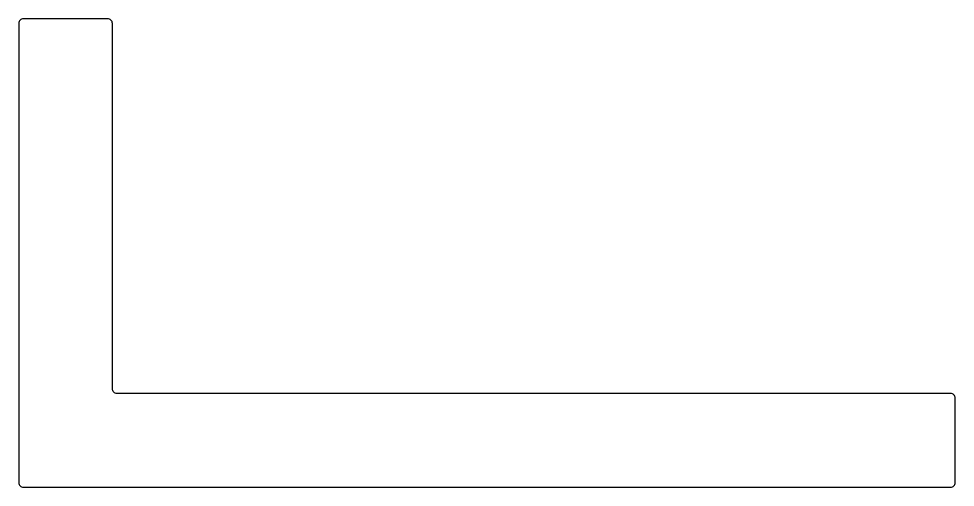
# Model space of a CAD drawing. Extents: x 398.9 to 418.9, y -52.3 to -42.3.
import ezdxf

# ---------------------------------------------------------------- set-up
doc = ezdxf.new("R2010")
doc.units = 0
doc.layers.get('0').update_dxf_attribs({"linetype": 'CONTINUOUS'})

msp = doc.modelspace()

# ---------------------------------------------------------------- linework, layer by layer
at = {"linetype": 'CONTINUOUS'}
msp.add_lwpolyline([(398.998, -52.34), (418.798, -52.34, 0.414214), (418.898, -52.24), (418.898, -50.44, 0.414214), (418.798, -50.34), (400.998, -50.34, -0.414214), (400.898, -50.24), (400.898, -42.44, 0.414214), (400.798, -42.34), (398.998, -42.34, 0.414214), (398.898, -42.44), (398.898, -52.24, 0.414214)], format="xyb", close=True, dxfattribs=at)

doc.saveas('drawing.dxf')
